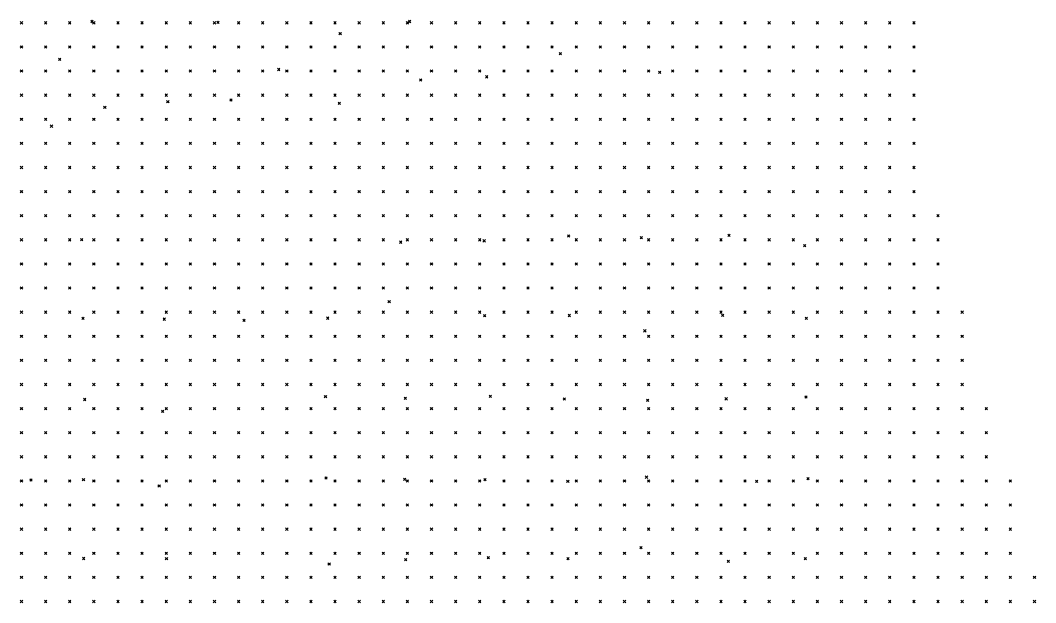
# Model space of a CAD drawing. Header units: metres. Extents: x 441556 to 446409, y 432338 to 461058.
# Drawn here: x 443384.5 to 443510.8, y 448254.8 to 448327.3 of the extents above; entities that cross this region are included whole.
import ezdxf

# ---------------------------------------------------------------- set-up
doc = ezdxf.new("R2010")
doc.units = ezdxf.units.M
doc.header["$MEASUREMENT"] = 0
doc.header["$PDMODE"] = 35
doc.header["$PDSIZE"] = 0.15
doc.layers.add('DTM-NOK-RevN_LIDAR_co_lidar', color=91, linetype='Continuous', lineweight=0)
doc.layers.add('DTM-NOK-RevN_RTK', color=32, linetype='Continuous', lineweight=0)

msp = doc.modelspace()

# ---------------------------------------------------------------- linework, layer by layer
at = {"layer": 'DTM-NOK-RevN_LIDAR_co_lidar'}
for p in [(443384.697, 448326.952, 357.072), (443387.697, 448326.952, 357.949), (443390.696, 448326.952, 358.747), (443393.695, 448326.952, 359.498), (443396.695, 448326.952, 360.394), (443399.694, 448326.952, 361.463), (443402.693, 448326.952, 362.706), (443405.693, 448326.952, 364.021), (443408.692, 448326.952, 365.411), (443411.691, 448326.952, 366.986), (443414.691, 448326.952, 368.565), (443417.69, 448326.952, 369.991), (443420.689, 448326.952, 370.973), (443423.689, 448326.952, 371.727), (443426.688, 448326.952, 372.867), (443429.687, 448326.952, 374.036), (443432.687, 448326.952, 374.821), (443435.686, 448326.952, 375.505), (443438.685, 448326.952, 376.17), (443441.685, 448326.952, 376.845), (443444.684, 448326.952, 377.44), (443447.683, 448326.952, 377.963), (443450.683, 448326.952, 378.495), (443453.682, 448326.952, 379.095), (443456.681, 448326.952, 379.692), (443459.681, 448326.952, 379.893), (443462.68, 448326.952, 380.497), (443465.679, 448326.952, 381.155), (443468.679, 448326.952, 381.71), (443471.678, 448326.952, 382.368), (443474.677, 448326.952, 383.219), (443477.677, 448326.952, 384.258), (443480.676, 448326.952, 385.303), (443483.675, 448326.952, 386.292), (443486.675, 448326.952, 387.231), (443489.674, 448326.952, 388.119), (443492.674, 448326.952, 389.099), (443495.673, 448326.952, 390.21), (443384.697, 448323.952, 356.935), (443387.697, 448323.952, 357.733), (443390.696, 448323.952, 358.568), (443393.695, 448323.952, 359.344), (443396.695, 448323.952, 360.178), (443399.694, 448323.952, 361.22), (443402.693, 448323.952, 362.347), (443405.693, 448323.952, 363.766), (443408.692, 448323.952, 365.332), (443411.691, 448323.952, 366.986), (443414.691, 448323.952, 368.602), (443417.69, 448323.952, 369.955), (443420.689, 448323.952, 371.019), (443423.689, 448323.952, 371.895), (443426.688, 448323.952, 372.8), (443429.687, 448323.952, 373.845), (443432.687, 448323.952, 374.676), (443435.686, 448323.952, 375.333), (443438.685, 448323.952, 375.991), (443441.685, 448323.952, 376.765), (443444.684, 448323.952, 377.364), (443447.683, 448323.952, 377.939), (443450.683, 448323.952, 378.529), (443453.682, 448323.952, 379.139), (443456.681, 448323.952, 379.599), (443459.681, 448323.952, 379.749), (443462.68, 448323.952, 380.414), (443465.679, 448323.952, 381.036), (443468.679, 448323.952, 381.67), (443471.678, 448323.952, 382.287), (443474.677, 448323.952, 383.11), (443477.677, 448323.952, 384.173), (443480.676, 448323.952, 385.245), (443483.675, 448323.952, 386.274), (443486.675, 448323.952, 387.255), (443489.674, 448323.952, 388.183), (443492.674, 448323.952, 389.14), (443495.673, 448323.952, 390.121), (443384.697, 448320.953, 356.578), (443387.697, 448320.953, 357.414), (443390.696, 448320.953, 358.34), (443393.695, 448320.953, 359.215), (443396.695, 448320.953, 359.857), (443399.694, 448320.953, 360.932), (443402.693, 448320.953, 362.099), (443405.693, 448320.953, 363.427), (443408.692, 448320.953, 365.056), (443411.691, 448320.953, 366.704), (443414.691, 448320.953, 368.253), (443417.69, 448320.953, 369.55), (443420.689, 448320.953, 370.691), (443423.689, 448320.953, 371.649), (443426.688, 448320.953, 372.514), (443429.687, 448320.953, 373.674), (443432.687, 448320.953, 374.509), (443435.686, 448320.953, 375.167), (443438.685, 448320.953, 375.812), (443441.685, 448320.953, 376.472), (443444.684, 448320.953, 376.98), (443447.683, 448320.953, 377.572), (443450.683, 448320.953, 378.198), (443453.682, 448320.953, 378.923), (443456.681, 448320.953, 379.152), (443459.681, 448320.953, 379.556), (443462.68, 448320.953, 380.091), (443465.679, 448320.953, 380.69), (443468.679, 448320.953, 381.319), (443471.678, 448320.953, 381.958), (443474.677, 448320.953, 382.755), (443477.677, 448320.953, 383.802), (443480.676, 448320.953, 384.936), (443483.675, 448320.953, 385.972), (443486.675, 448320.953, 386.99), (443489.674, 448320.953, 387.979), (443492.674, 448320.953, 388.864), (443495.673, 448320.953, 389.917), (443384.697, 448317.954, 356.003), (443387.697, 448317.954, 357.004), (443390.696, 448317.954, 357.952), (443393.695, 448317.954, 358.713), (443396.695, 448317.954, 359.447), (443399.694, 448317.954, 360.512), (443402.693, 448317.954, 361.694), (443405.693, 448317.954, 362.981), (443408.692, 448317.954, 364.514), (443411.691, 448317.954, 366.115), (443414.691, 448317.954, 367.645), (443417.69, 448317.954, 369.02), (443420.689, 448317.954, 370.335), (443423.689, 448317.954, 371.416), (443426.688, 448317.954, 372.136), (443429.687, 448317.954, 373.083), (443432.687, 448317.954, 374.21), (443435.686, 448317.954, 374.887), (443438.685, 448317.954, 375.462), (443441.685, 448317.954, 376.046), (443444.684, 448317.954, 376.563), (443447.683, 448317.954, 376.995), (443450.683, 448317.954, 377.314), (443453.682, 448317.954, 378.061), (443456.681, 448317.954, 378.354), (443459.681, 448317.954, 379.362), (443462.68, 448317.954, 379.908), (443465.679, 448317.954, 380.382), (443468.679, 448317.954, 380.928), (443471.678, 448317.954, 381.597), (443474.677, 448317.954, 382.444), (443477.677, 448317.954, 383.518), (443480.676, 448317.954, 384.646), (443483.675, 448317.954, 385.646), (443486.675, 448317.954, 386.643), (443489.674, 448317.954, 387.672), (443492.674, 448317.954, 388.673), (443495.673, 448317.954, 389.78), (443384.697, 448314.954, 355.305), (443387.697, 448314.954, 356.343), (443390.696, 448314.954, 357.286), (443393.695, 448314.954, 357.802), (443396.695, 448314.954, 358.382), (443399.694, 448314.954, 359.191), (443402.693, 448314.954, 360.303), (443405.693, 448314.954, 361.699), (443408.692, 448314.954, 363.103), (443411.691, 448314.954, 364.622), (443414.691, 448314.954, 366.183), (443417.69, 448314.954, 367.763), (443420.689, 448314.954, 369.356), (443423.689, 448314.954, 370.697), (443426.688, 448314.954, 371.409), (443429.687, 448314.954, 371.837), (443432.687, 448314.954, 372.785), (443435.686, 448314.954, 373.467), (443438.685, 448314.954, 374.253), (443441.685, 448314.954, 374.788), (443444.684, 448314.954, 375.467), (443447.683, 448314.954, 375.601), (443450.683, 448314.954, 376.086), (443453.682, 448314.954, 376.754), (443456.681, 448314.954, 377.58), (443459.681, 448314.954, 378.567), (443462.68, 448314.954, 379.101), (443465.679, 448314.954, 379.833), (443468.679, 448314.954, 380.404), (443471.678, 448314.954, 381.136), (443474.677, 448314.954, 381.984), (443477.677, 448314.954, 382.83), (443480.676, 448314.954, 383.877), (443483.675, 448314.954, 385.025), (443486.675, 448314.954, 386.07), (443489.674, 448314.954, 387.152), (443492.674, 448314.954, 388.308), (443495.673, 448314.954, 389.384), (443384.697, 448311.955, 354.134), (443387.697, 448311.955, 355.068), (443390.696, 448311.955, 355.816), (443393.695, 448311.955, 356.256), (443396.695, 448311.955, 356.844), (443399.694, 448311.955, 357.557), (443402.693, 448311.955, 358.579), (443405.693, 448311.955, 360.02), (443408.692, 448311.955, 361.39), (443411.691, 448311.955, 362.551), (443414.691, 448311.955, 363.898), (443417.69, 448311.955, 365.6), (443420.689, 448311.955, 367.427), (443423.689, 448311.955, 368.986), (443426.688, 448311.955, 369.781), (443429.687, 448311.955, 370.01), (443432.687, 448311.955, 370.69), (443435.686, 448311.955, 371.686), (443438.685, 448311.955, 372.642), (443441.685, 448311.955, 373.194), (443444.684, 448311.955, 373.999), (443447.683, 448311.955, 374.436), (443450.683, 448311.955, 375.204), (443453.682, 448311.955, 375.769), (443456.681, 448311.955, 376.367), (443459.681, 448311.955, 377.155), (443462.68, 448311.955, 377.954), (443465.679, 448311.955, 378.782), (443468.679, 448311.955, 379.525), (443471.678, 448311.955, 380.318), (443474.677, 448311.955, 381.227), (443477.677, 448311.955, 382.167), (443480.676, 448311.955, 383.249), (443483.675, 448311.955, 384.439), (443486.675, 448311.955, 385.511), (443489.674, 448311.955, 386.625), (443492.674, 448311.955, 387.809), (443495.673, 448311.955, 388.796), (443384.697, 448308.956, 353.301), (443387.697, 448308.956, 354.076), (443390.696, 448308.956, 354.744), (443393.695, 448308.956, 355.444), (443396.695, 448308.956, 356.071), (443399.694, 448308.956, 356.67), (443402.693, 448308.956, 357.459), (443405.693, 448308.956, 358.501), (443408.692, 448308.956, 359.55), (443411.691, 448308.956, 360.641), (443414.691, 448308.956, 362.033), (443417.69, 448308.956, 363.695), (443420.689, 448308.956, 365.446), (443423.689, 448308.956, 367.058), (443426.688, 448308.956, 368.282), (443429.687, 448308.956, 369.165), (443432.687, 448308.956, 369.925), (443435.686, 448308.956, 370.738), (443438.685, 448308.956, 371.641), (443441.685, 448308.956, 372.448), (443444.684, 448308.956, 373.387), (443447.683, 448308.956, 374.245), (443450.683, 448308.956, 375.111), (443453.682, 448308.956, 375.797), (443456.681, 448308.956, 376.423), (443459.681, 448308.956, 377.157), (443462.68, 448308.956, 377.784), (443465.679, 448308.956, 378.47), (443468.679, 448308.956, 379.261), (443471.678, 448308.956, 380.123), (443474.677, 448308.956, 380.88), (443477.677, 448308.956, 381.591), (443480.676, 448308.956, 382.502), (443483.675, 448308.956, 383.634), (443486.675, 448308.956, 384.74), (443489.674, 448308.956, 385.859), (443492.674, 448308.956, 387.083), (443495.673, 448308.956, 388.188), (443384.697, 448305.956, 352.986), (443387.697, 448305.956, 353.752), (443390.696, 448305.956, 354.482), (443393.695, 448305.956, 355.409), (443396.695, 448305.956, 356.299), (443399.694, 448305.956, 357.494), (443402.693, 448305.956, 358.579), (443405.693, 448305.956, 359.272), (443408.692, 448305.956, 360.167), (443411.691, 448305.956, 361.464), (443414.691, 448305.956, 363.176), (443417.69, 448305.956, 364.905), (443420.689, 448305.956, 366.344), (443423.689, 448305.956, 367.776), (443426.688, 448305.956, 369.289), (443429.687, 448305.956, 370.521), (443432.687, 448305.956, 371.409), (443435.686, 448305.956, 372.131), (443438.685, 448305.956, 372.619), (443441.685, 448305.956, 373.166), (443444.684, 448305.956, 374.359), (443447.683, 448305.956, 375.511), (443450.683, 448305.956, 376.245), (443453.682, 448305.956, 376.985), (443456.681, 448305.956, 377.589), (443459.681, 448305.956, 378.331), (443462.68, 448305.956, 378.826), (443465.679, 448305.956, 379.445), (443468.679, 448305.956, 380.183), (443471.678, 448305.956, 380.811), (443474.677, 448305.956, 381.235), (443477.677, 448305.956, 381.693), (443480.676, 448305.956, 382.294), (443483.675, 448305.956, 383.114), (443486.675, 448305.956, 384.106), (443489.674, 448305.956, 385.115), (443492.674, 448305.956, 386.152), (443495.673, 448305.956, 387.26), (443384.697, 448302.957, 353.444), (443387.697, 448302.957, 354.317), (443390.696, 448302.957, 355.251), (443393.695, 448302.957, 356.477), (443396.695, 448302.957, 357.618), (443399.694, 448302.957, 359.053), (443402.693, 448302.957, 360.351), (443405.693, 448302.957, 361.473), (443408.692, 448302.957, 362.612), (443411.691, 448302.957, 363.902), (443414.691, 448302.957, 365.354), (443417.69, 448302.957, 366.87), (443420.689, 448302.957, 368.199), (443423.689, 448302.957, 369.344), (443426.688, 448302.957, 370.539), (443429.687, 448302.957, 371.678), (443432.687, 448302.957, 372.596), (443435.686, 448302.957, 373.339), (443438.685, 448302.957, 373.917), (443441.685, 448302.957, 374.363), (443444.684, 448302.957, 375.337), (443447.683, 448302.957, 376.402), (443450.683, 448302.957, 377.109), (443453.682, 448302.957, 377.99), (443456.681, 448302.957, 378.518), (443459.681, 448302.957, 379.255), (443462.68, 448302.957, 379.815), (443465.679, 448302.957, 380.444), (443468.679, 448302.957, 381.136), (443471.678, 448302.957, 381.686), (443474.677, 448302.957, 382.097), (443477.677, 448302.957, 382.556), (443480.676, 448302.957, 383.047), (443483.675, 448302.957, 383.487), (443486.675, 448302.957, 384.072), (443489.674, 448302.957, 384.873), (443492.674, 448302.957, 385.737), (443495.673, 448302.957, 386.696), (443498.672, 448302.957, 387.711), (443384.697, 448299.958, 354.736), (443387.697, 448299.958, 355.563), (443390.696, 448299.958, 356.531), (443393.695, 448299.958, 357.764), (443396.695, 448299.958, 358.949), (443399.694, 448299.958, 360.293), (443402.693, 448299.958, 361.663), (443405.693, 448299.958, 363.017), (443408.692, 448299.958, 364.305), (443411.691, 448299.958, 365.612), (443414.691, 448299.958, 366.898), (443417.69, 448299.958, 368.129), (443420.689, 448299.958, 369.29), (443423.689, 448299.958, 370.322), (443426.688, 448299.958, 371.314), (443429.687, 448299.958, 372.34), (443432.687, 448299.958, 373.22), (443435.686, 448299.958, 373.986), (443438.685, 448299.958, 374.666), (443441.685, 448299.958, 375.18), (443444.684, 448299.958, 376.043), (443447.683, 448299.958, 376.793), (443450.683, 448299.958, 377.556), (443453.682, 448299.958, 378.352), (443456.681, 448299.958, 378.956), (443459.681, 448299.958, 379.663), (443462.68, 448299.958, 380.29), (443465.679, 448299.958, 380.918), (443468.679, 448299.958, 381.595), (443471.678, 448299.958, 382.16), (443474.677, 448299.958, 382.635), (443477.677, 448299.958, 383.2), (443480.676, 448299.958, 383.753), (443483.675, 448299.958, 384.176), (443486.675, 448299.958, 384.674), (443489.674, 448299.958, 385.366), (443492.674, 448299.958, 386.143), (443495.673, 448299.958, 387.032), (443498.672, 448299.958, 388.043), (443384.697, 448296.958, 355.802), (443387.697, 448296.958, 356.666), (443390.696, 448296.958, 357.59), (443393.695, 448296.958, 358.633), (443396.695, 448296.958, 359.711), (443399.694, 448296.958, 360.938), (443402.693, 448296.958, 362.309), (443405.693, 448296.958, 363.648), (443408.692, 448296.958, 364.965), (443411.691, 448296.958, 366.382), (443414.691, 448296.958, 367.76), (443417.69, 448296.958, 368.997), (443420.689, 448296.958, 370.121), (443423.689, 448296.958, 371.154), (443426.688, 448296.958, 372.119), (443429.687, 448296.958, 372.982), (443432.687, 448296.958, 373.742), (443435.686, 448296.958, 374.538), (443438.685, 448296.958, 375.182), (443441.685, 448296.958, 375.848), (443444.684, 448296.958, 376.606), (443447.683, 448296.958, 377.252), (443450.683, 448296.958, 377.901), (443453.682, 448296.958, 378.536), (443456.681, 448296.958, 379.181), (443459.681, 448296.958, 379.848), (443462.68, 448296.958, 380.525), (443465.679, 448296.958, 381.14), (443468.679, 448296.958, 381.769), (443471.678, 448296.958, 382.334), (443474.677, 448296.958, 382.849), (443477.677, 448296.958, 383.439), (443480.676, 448296.958, 384.034), (443483.675, 448296.958, 384.61), (443486.675, 448296.958, 385.246), (443489.674, 448296.958, 385.968), (443492.674, 448296.958, 386.814), (443495.673, 448296.958, 387.801), (443498.672, 448296.958, 388.889), (443384.697, 448293.959, 356.198), (443387.697, 448293.959, 357.22), (443390.696, 448293.959, 358.101), (443393.695, 448293.959, 359.053), (443396.695, 448293.959, 360.13), (443399.694, 448293.959, 361.333), (443402.693, 448293.959, 362.661), (443405.693, 448293.959, 364.02), (443408.692, 448293.959, 365.421), (443411.691, 448293.959, 366.92), (443414.691, 448293.959, 368.378), (443417.69, 448293.959, 369.736), (443420.689, 448293.959, 370.931), (443423.689, 448293.959, 371.943), (443426.688, 448293.959, 372.858), (443429.687, 448293.959, 373.656), (443432.687, 448293.959, 374.401), (443435.686, 448293.959, 375.108), (443438.685, 448293.959, 375.784), (443441.685, 448293.959, 376.502), (443444.684, 448293.959, 377.184), (443447.683, 448293.959, 377.777), (443450.683, 448293.959, 378.359), (443453.682, 448293.959, 378.825), (443456.681, 448293.959, 379.397), (443459.681, 448293.959, 380.072), (443462.68, 448293.959, 380.776), (443465.679, 448293.959, 381.359), (443468.679, 448293.959, 381.975), (443471.678, 448293.959, 382.541), (443474.677, 448293.959, 383.076), (443477.677, 448293.959, 383.617), (443480.676, 448293.959, 384.177), (443483.675, 448293.959, 384.799), (443486.675, 448293.959, 385.511), (443489.674, 448293.959, 386.311), (443492.674, 448293.959, 387.256), (443495.673, 448293.959, 388.369), (443498.672, 448293.959, 389.563), (443384.697, 448290.959, 356.38), (443387.697, 448290.959, 357.46), (443390.696, 448290.959, 358.341), (443393.695, 448290.959, 359.296), (443396.695, 448290.959, 360.413), (443399.694, 448290.959, 361.593), (443402.693, 448290.959, 362.905), (443405.693, 448290.959, 364.334), (443408.692, 448290.959, 365.864), (443411.691, 448290.959, 367.434), (443414.691, 448290.959, 368.964), (443417.69, 448290.959, 370.398), (443420.689, 448290.959, 371.665), (443423.689, 448290.959, 372.713), (443426.688, 448290.959, 373.569), (443429.687, 448290.959, 374.341), (443432.687, 448290.959, 375.069), (443435.686, 448290.959, 375.645), (443438.685, 448290.959, 376.417), (443441.685, 448290.959, 376.994), (443444.684, 448290.959, 377.715), (443447.683, 448290.959, 378.329), (443450.683, 448290.959, 378.909), (443453.682, 448290.959, 379.293), (443456.681, 448290.959, 379.787), (443459.681, 448290.959, 380.395), (443462.68, 448290.959, 381.105), (443465.679, 448290.959, 381.65), (443468.679, 448290.959, 382.257), (443471.678, 448290.959, 382.824), (443474.677, 448290.959, 383.359), (443477.677, 448290.959, 383.854), (443480.676, 448290.959, 384.356), (443483.675, 448290.959, 384.925), (443486.675, 448290.959, 385.627), (443489.674, 448290.959, 386.478), (443492.674, 448290.959, 387.49), (443495.673, 448290.959, 388.725), (443498.672, 448290.959, 390.065), (443501.672, 448290.959, 391.578), (443384.697, 448287.96, 356.557), (443387.697, 448287.96, 357.632), (443390.696, 448287.96, 358.548), (443393.695, 448287.96, 359.49), (443396.695, 448287.96, 360.6), (443399.694, 448287.96, 361.782), (443402.693, 448287.96, 363.144), (443405.693, 448287.96, 364.636), (443408.692, 448287.96, 366.245), (443411.691, 448287.96, 367.898), (443414.691, 448287.96, 369.515), (443417.69, 448287.96, 371.045), (443420.689, 448287.96, 372.375), (443423.689, 448287.96, 373.422), (443426.688, 448287.96, 374.234), (443429.687, 448287.96, 374.928), (443432.687, 448287.96, 375.566), (443435.686, 448287.96, 376.12), (443438.685, 448287.96, 376.846), (443441.685, 448287.96, 377.408), (443444.684, 448287.96, 378.098), (443447.683, 448287.96, 378.799), (443450.683, 448287.96, 379.322), (443453.682, 448287.96, 379.916), (443456.681, 448287.96, 380.313), (443459.681, 448287.96, 380.833), (443462.68, 448287.96, 381.459), (443465.679, 448287.96, 382.006), (443468.679, 448287.96, 382.581), (443471.678, 448287.96, 383.135), (443474.677, 448287.96, 383.66), (443477.677, 448287.96, 384.159), (443480.676, 448287.96, 384.642), (443483.675, 448287.96, 385.152), (443486.675, 448287.96, 385.808), (443489.674, 448287.96, 386.674), (443492.674, 448287.96, 387.765), (443495.673, 448287.96, 389.112), (443498.672, 448287.96, 390.553), (443501.672, 448287.96, 392.065), (443384.697, 448284.961, 356.62), (443387.697, 448284.961, 357.766), (443390.696, 448284.961, 358.698), (443393.695, 448284.961, 359.639), (443396.695, 448284.961, 360.728), (443399.694, 448284.961, 362.016), (443402.693, 448284.961, 363.447), (443405.693, 448284.961, 364.935), (443408.692, 448284.961, 366.574), (443411.691, 448284.961, 368.271), (443414.691, 448284.961, 369.945), (443417.69, 448284.961, 371.564), (443420.689, 448284.961, 372.908), (443423.689, 448284.961, 373.896), (443426.688, 448284.961, 374.682), (443429.687, 448284.961, 375.336), (443432.687, 448284.961, 375.979), (443435.686, 448284.961, 376.619), (443438.685, 448284.961, 377.172), (443441.685, 448284.961, 377.819), (443444.684, 448284.961, 378.444), (443447.683, 448284.961, 379.142), (443450.683, 448284.961, 379.671), (443453.682, 448284.961, 380.404), (443456.681, 448284.961, 380.793), (443459.681, 448284.961, 381.287), (443462.68, 448284.961, 381.801), (443465.679, 448284.961, 382.34), (443468.679, 448284.961, 382.938), (443471.678, 448284.961, 383.49), (443474.677, 448284.961, 384.017), (443477.677, 448284.961, 384.546), (443480.676, 448284.961, 385.035), (443483.675, 448284.961, 385.523), (443486.675, 448284.961, 386.138), (443489.674, 448284.961, 386.998), (443492.674, 448284.961, 388.16), (443495.673, 448284.961, 389.561), (443498.672, 448284.961, 391.042), (443501.672, 448284.961, 392.514), (443384.697, 448281.961, 356.544), (443387.697, 448281.961, 357.819), (443390.696, 448281.961, 358.807), (443393.695, 448281.961, 359.777), (443396.695, 448281.961, 360.845), (443399.694, 448281.961, 362.172), (443402.693, 448281.961, 363.639), (443405.693, 448281.961, 365.138), (443408.692, 448281.961, 366.757), (443411.691, 448281.961, 368.483), (443414.691, 448281.961, 370.195), (443417.69, 448281.961, 371.771), (443420.689, 448281.961, 373.072), (443423.689, 448281.961, 374.087), (443426.688, 448281.961, 374.921), (443429.687, 448281.961, 375.613), (443432.687, 448281.961, 376.269), (443435.686, 448281.961, 376.96), (443438.685, 448281.961, 377.473), (443441.685, 448281.961, 378.115), (443444.684, 448281.961, 378.746), (443447.683, 448281.961, 379.401), (443450.683, 448281.961, 380.018), (443453.682, 448281.961, 380.636), (443456.681, 448281.961, 381.143), (443459.681, 448281.961, 381.651), (443462.68, 448281.961, 382.155), (443465.679, 448281.961, 382.694), (443468.679, 448281.961, 383.287), (443471.678, 448281.961, 383.841), (443474.677, 448281.961, 384.398), (443477.677, 448281.961, 384.953), (443480.676, 448281.961, 385.463), (443483.675, 448281.961, 385.996), (443486.675, 448281.961, 386.615), (443489.674, 448281.961, 387.461), (443492.674, 448281.961, 388.647), (443495.673, 448281.961, 389.992), (443498.672, 448281.961, 391.414), (443501.672, 448281.961, 392.902), (443384.697, 448278.962, 356.27), (443387.697, 448278.962, 357.789), (443390.696, 448278.962, 358.923), (443393.695, 448278.962, 359.932), (443396.695, 448278.962, 361.015), (443399.694, 448278.962, 362.224), (443402.693, 448278.962, 363.702), (443405.693, 448278.962, 365.277), (443408.692, 448278.962, 366.833), (443411.691, 448278.962, 368.531), (443414.691, 448278.962, 370.218), (443417.69, 448278.962, 371.713), (443420.689, 448278.962, 372.955), (443423.689, 448278.962, 373.976), (443426.688, 448278.962, 374.906), (443429.687, 448278.962, 375.696), (443432.687, 448278.962, 376.303), (443435.686, 448278.962, 376.941), (443438.685, 448278.962, 377.561), (443441.685, 448278.962, 378.292), (443444.684, 448278.962, 378.969), (443447.683, 448278.962, 379.573), (443450.683, 448278.962, 380.217), (443453.682, 448278.962, 380.873), (443456.681, 448278.962, 381.438), (443459.681, 448278.962, 381.996), (443462.68, 448278.962, 382.539), (443465.679, 448278.962, 383.121), (443468.679, 448278.962, 383.657), (443471.678, 448278.962, 384.213), (443474.677, 448278.962, 384.791), (443477.677, 448278.962, 385.368), (443480.676, 448278.962, 385.933), (443483.675, 448278.962, 386.553), (443486.675, 448278.962, 387.247), (443489.674, 448278.962, 388.097), (443492.674, 448278.962, 389.216), (443495.673, 448278.962, 390.435), (443498.672, 448278.962, 391.733), (443501.672, 448278.962, 393.251), (443504.671, 448278.962, 394.674), (443384.697, 448275.963, 355.895), (443387.697, 448275.963, 357.772), (443390.696, 448275.963, 359.089), (443393.695, 448275.963, 360.167), (443396.695, 448275.963, 361.224), (443399.694, 448275.963, 362.391), (443402.693, 448275.963, 363.822), (443405.693, 448275.963, 365.377), (443408.692, 448275.963, 366.902), (443411.691, 448275.963, 368.43), (443414.691, 448275.963, 370.022), (443417.69, 448275.963, 371.502), (443420.689, 448275.963, 372.718), (443423.689, 448275.963, 373.753), (443426.688, 448275.963, 374.703), (443429.687, 448275.963, 375.538), (443432.687, 448275.963, 376.231), (443435.686, 448275.963, 376.914), (443438.685, 448275.963, 377.605), (443441.685, 448275.963, 378.397), (443444.684, 448275.963, 379.166), (443447.683, 448275.963, 379.783), (443450.683, 448275.963, 380.429), (443453.682, 448275.963, 381.132), (443456.681, 448275.963, 381.773), (443459.681, 448275.963, 382.302), (443462.68, 448275.963, 382.902), (443465.679, 448275.963, 383.444), (443468.679, 448275.963, 384.048), (443471.678, 448275.963, 384.632), (443474.677, 448275.963, 385.217), (443477.677, 448275.963, 385.821), (443480.676, 448275.963, 386.432), (443483.675, 448275.963, 387.112), (443486.675, 448275.963, 387.899), (443489.674, 448275.963, 388.755), (443492.674, 448275.963, 389.734), (443495.673, 448275.963, 390.904), (443498.672, 448275.963, 392.178), (443501.672, 448275.963, 393.546), (443504.671, 448275.963, 394.803), (443384.697, 448272.963, 355.765), (443387.697, 448272.963, 357.824), (443390.696, 448272.963, 359.308), (443393.695, 448272.963, 360.385), (443396.695, 448272.963, 361.439), (443399.694, 448272.963, 362.696), (443402.693, 448272.963, 363.991), (443405.693, 448272.963, 365.442), (443408.692, 448272.963, 366.803), (443411.691, 448272.963, 368.29), (443414.691, 448272.963, 369.809), (443417.69, 448272.963, 371.118), (443420.689, 448272.963, 372.319), (443423.689, 448272.963, 373.458), (443426.688, 448272.963, 374.421), (443429.687, 448272.963, 375.238), (443432.687, 448272.963, 375.997), (443435.686, 448272.963, 376.802), (443438.685, 448272.963, 377.56), (443441.685, 448272.963, 378.361), (443444.684, 448272.963, 379.061), (443447.683, 448272.963, 379.785), (443450.683, 448272.963, 380.53), (443453.682, 448272.963, 381.269), (443456.681, 448272.963, 381.957), (443459.681, 448272.963, 382.563), (443462.68, 448272.963, 383.172), (443465.679, 448272.963, 383.751), (443468.679, 448272.963, 384.374), (443471.678, 448272.963, 384.905), (443474.677, 448272.963, 385.51), (443477.677, 448272.963, 386.199), (443480.676, 448272.963, 386.877), (443483.675, 448272.963, 387.624), (443486.675, 448272.963, 388.45), (443489.674, 448272.963, 389.277), (443492.674, 448272.963, 390.162), (443495.673, 448272.963, 391.182), (443498.672, 448272.963, 392.368), (443501.672, 448272.963, 393.61), (443504.671, 448272.963, 394.886), (443384.697, 448269.964, 355.683), (443387.697, 448269.964, 357.806), (443390.696, 448269.964, 359.414), (443393.695, 448269.964, 360.663), (443396.695, 448269.964, 361.787), (443399.694, 448269.964, 362.908), (443402.693, 448269.964, 364.128), (443405.693, 448269.964, 365.397), (443408.692, 448269.964, 366.692), (443411.691, 448269.964, 368.096), (443414.691, 448269.964, 369.494), (443417.69, 448269.964, 370.786), (443420.689, 448269.964, 372.001), (443423.689, 448269.964, 373.108), (443426.688, 448269.964, 374.09), (443429.687, 448269.964, 375.009), (443432.687, 448269.964, 375.864), (443435.686, 448269.964, 376.699), (443438.685, 448269.964, 377.499), (443441.685, 448269.964, 378.284), (443444.684, 448269.964, 379.051), (443447.683, 448269.964, 379.972), (443450.683, 448269.964, 380.782), (443453.682, 448269.964, 381.41), (443456.681, 448269.964, 382.194), (443459.681, 448269.964, 382.811), (443462.68, 448269.964, 383.39), (443465.679, 448269.964, 384.031), (443468.679, 448269.964, 384.657), (443471.678, 448269.964, 385.229), (443474.677, 448269.964, 385.824), (443477.677, 448269.964, 386.515), (443480.676, 448269.964, 387.24), (443483.675, 448269.964, 388.045), (443486.675, 448269.964, 388.905), (443489.674, 448269.964, 389.727), (443492.674, 448269.964, 390.551), (443495.673, 448269.964, 391.436), (443498.672, 448269.964, 392.499), (443501.672, 448269.964, 393.708), (443504.671, 448269.964, 394.982), (443507.67, 448269.964, 396.405), (443384.697, 448266.965, 355.704), (443387.697, 448266.965, 357.808), (443390.696, 448266.965, 359.485), (443393.695, 448266.965, 360.882), (443396.695, 448266.965, 362.035), (443399.694, 448266.965, 363.065), (443402.693, 448266.965, 364.151), (443405.693, 448266.965, 365.377), (443408.692, 448266.965, 366.621), (443411.691, 448266.965, 367.874), (443414.691, 448266.965, 369.11), (443417.69, 448266.965, 370.345), (443420.689, 448266.965, 371.605), (443423.689, 448266.965, 372.789), (443426.688, 448266.965, 373.864), (443429.687, 448266.965, 374.878), (443432.687, 448266.965, 375.745), (443435.686, 448266.965, 376.576), (443438.685, 448266.965, 377.434), (443441.685, 448266.965, 378.281), (443444.684, 448266.965, 379.136), (443447.683, 448266.965, 380.016), (443450.683, 448266.965, 380.775), (443453.682, 448266.965, 381.564), (443456.681, 448266.965, 382.255), (443459.681, 448266.965, 382.95), (443462.68, 448266.965, 383.534), (443465.679, 448266.965, 384.195), (443468.679, 448266.965, 384.852), (443471.678, 448266.965, 385.485), (443474.677, 448266.965, 386.143), (443477.677, 448266.965, 386.79), (443480.676, 448266.965, 387.58), (443483.675, 448266.965, 388.467), (443486.675, 448266.965, 389.312), (443489.674, 448266.965, 390.171), (443492.674, 448266.965, 391.029), (443495.673, 448266.965, 391.893), (443498.672, 448266.965, 392.896), (443501.672, 448266.965, 393.892), (443504.671, 448266.965, 394.951), (443507.67, 448266.965, 396.447), (443384.697, 448263.965, 356.204), (443387.697, 448263.965, 358.179), (443390.696, 448263.965, 359.676), (443393.695, 448263.965, 360.984), (443396.695, 448263.965, 362.123), (443399.694, 448263.965, 363.129), (443402.693, 448263.965, 364.191), (443405.693, 448263.965, 365.265), (443408.692, 448263.965, 366.386), (443411.691, 448263.965, 367.669), (443414.691, 448263.965, 368.949), (443417.69, 448263.965, 370.255), (443420.689, 448263.965, 371.525), (443423.689, 448263.965, 372.665), (443426.688, 448263.965, 373.802), (443429.687, 448263.965, 374.85), (443432.687, 448263.965, 375.763), (443435.686, 448263.965, 376.562), (443438.685, 448263.965, 377.377), (443441.685, 448263.965, 378.278), (443444.684, 448263.965, 379.232), (443447.683, 448263.965, 380.058), (443450.683, 448263.965, 380.849), (443453.682, 448263.965, 381.767), (443456.681, 448263.965, 382.452), (443459.681, 448263.965, 383.109), (443462.68, 448263.965, 383.811), (443465.679, 448263.965, 384.48), (443468.679, 448263.965, 385.156), (443471.678, 448263.965, 385.787), (443474.677, 448263.965, 386.388), (443477.677, 448263.965, 387.094), (443480.676, 448263.965, 388), (443483.675, 448263.965, 388.894), (443486.675, 448263.965, 389.717), (443489.674, 448263.965, 390.661), (443492.674, 448263.965, 391.701), (443495.673, 448263.965, 392.709), (443498.672, 448263.965, 393.67), (443501.672, 448263.965, 394.641), (443504.671, 448263.965, 395.461), (443507.67, 448263.965, 396.724), (443384.697, 448260.966, 357.285), (443387.697, 448260.966, 358.639), (443390.696, 448260.966, 360.003), (443393.695, 448260.966, 361.095), (443396.695, 448260.966, 362.096), (443399.694, 448260.966, 363.12), (443402.693, 448260.966, 364.179), (443405.693, 448260.966, 365.297), (443408.692, 448260.966, 366.562), (443411.691, 448260.966, 367.956), (443414.691, 448260.966, 369.319), (443417.69, 448260.966, 370.616), (443420.689, 448260.966, 371.769), (443423.689, 448260.966, 372.871), (443426.688, 448260.966, 373.994), (443429.687, 448260.966, 374.911), (443432.687, 448260.966, 375.817), (443435.686, 448260.966, 376.747), (443438.685, 448260.966, 377.63), (443441.685, 448260.966, 378.46), (443444.684, 448260.966, 379.287), (443447.683, 448260.966, 380.176), (443450.683, 448260.966, 380.973), (443453.682, 448260.966, 381.847), (443456.681, 448260.966, 382.568), (443459.681, 448260.966, 383.274), (443462.68, 448260.966, 383.977), (443465.679, 448260.966, 384.665), (443468.679, 448260.966, 385.432), (443471.678, 448260.966, 386.201), (443474.677, 448260.966, 386.766), (443477.677, 448260.966, 387.715), (443480.676, 448260.966, 388.637), (443483.675, 448260.966, 389.393), (443486.675, 448260.966, 390.234), (443489.674, 448260.966, 391.247), (443492.674, 448260.966, 392.492), (443495.673, 448260.966, 393.53), (443498.672, 448260.966, 394.523), (443501.672, 448260.966, 395.641), (443504.671, 448260.966, 396.565), (443507.67, 448260.966, 397.537), (443384.697, 448257.967, 357.917), (443387.697, 448257.967, 359.047), (443390.696, 448257.967, 360.121), (443393.695, 448257.967, 361.129), (443396.695, 448257.967, 362.068), (443399.694, 448257.967, 363.058), (443402.693, 448257.967, 364.095), (443405.693, 448257.967, 365.321), (443408.692, 448257.967, 366.679), (443411.691, 448257.967, 368.11), (443414.691, 448257.967, 369.655), (443417.69, 448257.967, 371.082), (443420.689, 448257.967, 372.276), (443423.689, 448257.967, 373.416), (443426.688, 448257.967, 374.47), (443429.687, 448257.967, 375.325), (443432.687, 448257.967, 376.101), (443435.686, 448257.967, 376.891), (443438.685, 448257.967, 377.863), (443441.685, 448257.967, 378.702), (443444.684, 448257.967, 379.517), (443447.683, 448257.967, 380.236), (443450.683, 448257.967, 381.121), (443453.682, 448257.967, 381.964), (443456.681, 448257.967, 382.722), (443459.681, 448257.967, 383.488), (443462.68, 448257.967, 384.208), (443465.679, 448257.967, 385.009), (443468.679, 448257.967, 385.828), (443471.678, 448257.967, 386.589), (443474.677, 448257.967, 387.324), (443477.677, 448257.967, 388.235), (443480.676, 448257.967, 389.091), (443483.675, 448257.967, 389.901), (443486.675, 448257.967, 390.874), (443489.674, 448257.967, 392.052), (443492.674, 448257.967, 393.25), (443495.673, 448257.967, 394.269), (443498.672, 448257.967, 395.455), (443501.672, 448257.967, 396.436), (443504.671, 448257.967, 397.616), (443507.67, 448257.967, 398.428), (443510.67, 448257.967, 399.367), (443384.697, 448254.967, 358.044), (443387.697, 448254.967, 359.03), (443390.696, 448254.967, 360.036), (443393.695, 448254.967, 361.015), (443396.695, 448254.967, 361.952), (443399.694, 448254.967, 362.96), (443402.693, 448254.967, 364.1), (443405.693, 448254.967, 365.335), (443408.692, 448254.967, 366.73), (443411.691, 448254.967, 368.35), (443414.691, 448254.967, 369.971), (443417.69, 448254.967, 371.478), (443420.689, 448254.967, 372.781), (443423.689, 448254.967, 373.92), (443426.688, 448254.967, 374.912), (443429.687, 448254.967, 375.645), (443432.687, 448254.967, 376.448), (443435.686, 448254.967, 377.25), (443438.685, 448254.967, 378.216), (443441.685, 448254.967, 379.032), (443444.684, 448254.967, 379.646), (443447.683, 448254.967, 380.515), (443450.683, 448254.967, 381.425), (443453.682, 448254.967, 382.25), (443456.681, 448254.967, 383.004), (443459.681, 448254.967, 383.734), (443462.68, 448254.967, 384.423), (443465.679, 448254.967, 385.306), (443468.679, 448254.967, 386.139), (443471.678, 448254.967, 386.987), (443474.677, 448254.967, 387.804), (443477.677, 448254.967, 388.711), (443480.676, 448254.967, 389.617), (443483.675, 448254.967, 390.488), (443486.675, 448254.967, 391.586), (443489.674, 448254.967, 392.865), (443492.674, 448254.967, 394.057), (443495.673, 448254.967, 395.235), (443498.672, 448254.967, 396.411), (443501.672, 448254.967, 397.505), (443504.671, 448254.967, 398.473), (443507.67, 448254.967, 399.396), (443510.67, 448254.967, 400.193)]:
    msp.add_point(p, dxfattribs=at)
at = {"layer": 'DTM-NOK-RevN_RTK'}
for p in [(443393.448, 448327.114, 359.468), (443432.968, 448327.115, 374.854), (443409.135, 448327, 365.524), (443424.325, 448325.611, 371.753), (443389.452, 448322.401, 358.076), (443451.713, 448323.119, 378.713), (443416.692, 448321.142, 369.247), (443464.07, 448320.797, 380.504), (443434.349, 448319.845, 374.83), (443442.559, 448320.236, 376.746), (443402.889, 448317.129, 361.774), (443410.735, 448317.34, 365.897), (443395.063, 448316.435, 358.666), (443424.211, 448316.937, 371.934), (443388.427, 448314.096, 356.45), (443392.19, 448299.97, 357.283), (443431.859, 448299.667, 373.006), (443442.237, 448299.827, 375.498), (443452.729, 448300.447, 378.101), (443461.782, 448300.212, 380.22), (443472.677, 448300.517, 382.454), (443482.094, 448299.24, 384.298), (443430.415, 448292.257, 374.256), (443442.282, 448290.509, 377.229), (443452.831, 448290.54, 379.179), (443471.898, 448290.56, 382.949), (443392.341, 448290.187, 359.006), (443402.446, 448290.086, 362.817), (443412.374, 448289.932, 367.909), (443422.784, 448290.215, 372.615), (443482.291, 448290.188, 384.802), (443462.214, 448288.635, 381.314), (443422.5, 448280.461, 373.509), (443442.997, 448280.482, 378.697), (443482.245, 448280.393, 386.051), (443392.561, 448280.095, 359.631), (443432.424, 448280.249, 376.29), (443452.196, 448280.156, 380.623), (443462.557, 448280.006, 382.459), (443472.325, 448280.181, 384.194), (443402.236, 448278.611, 363.505), (443422.576, 448270.339, 372.711), (443462.418, 448270.436, 383.393), (443385.866, 448270.067, 356.704), (443392.404, 448270.115, 360.304), (443401.812, 448269.346, 363.905), (443432.338, 448270.156, 375.824), (443442.323, 448270.116, 378.497), (443452.636, 448269.913, 381.257), (443476.119, 448269.901, 386.171), (443482.518, 448270.237, 387.684), (443461.721, 448261.657, 383.859), (443392.42, 448260.312, 360.784), (443402.729, 448260.299, 364.297), (443432.464, 448260.167, 375.879), (443442.741, 448260.406, 378.957), (443452.657, 448260.286, 381.732), (443482.173, 448260.303, 389.128), (443422.958, 448259.62, 372.965), (443472.601, 448259.97, 386.706)]:
    msp.add_point(p, dxfattribs=at)

doc.saveas('drawing.dxf')
